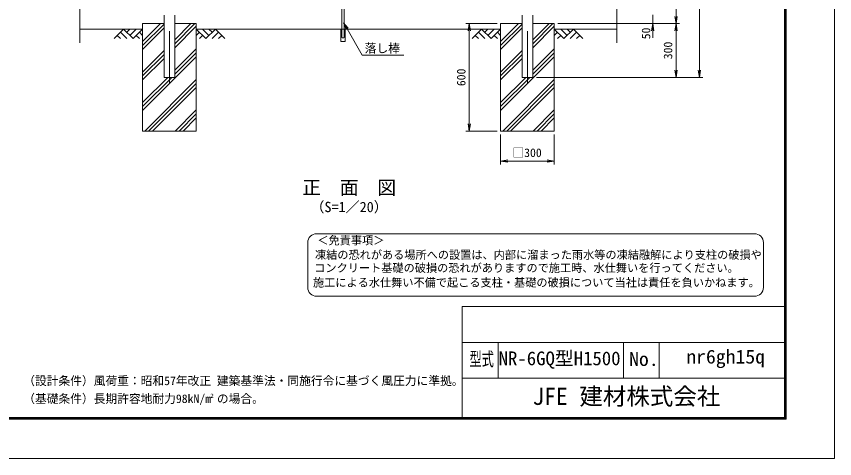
# Model space of a CAD drawing. Units: millimetres, scale not verified. Extents: x -4200 to 4200, y -2970 to 2970.
# Drawn here: x -371 to 4200, y -2970 to -498 of the extents above; entities that cross this region are included whole.
import ezdxf
from ezdxf.enums import TextEntityAlignment as Align

# ---------------------------------------------------------------- set-up
doc = ezdxf.new("R2010")
doc.units = ezdxf.units.MM
doc.header["$LTSCALE"] = 20
doc.linetypes.add('DASHED', pattern=[7.5, 6, -1.5])
doc.linetypes.add('USER1', pattern=[50.8, 31.75, -6.35, 6.35, -6.35])
for name, color, linetype, lineweight in [('0-0_D-TTL-TXT', 7, 'Continuous', 18), ('0-1_D-STR4', 7, 'Continuous', 9), ('0-2_D-BMK', 2, 'USER1', 13), ('0-3_D-STR1', 1, 'Continuous', 18), ('0-4_D-BGD', 7, 'Continuous', 9), ('0-5_D-DCR-HCH', 7, 'Continuous', 9), ('0-6_D-STR3', 3, 'Continuous', 13), ('0-7_0', 7, 'Continuous', 9), ('0-8_D-STR-DIM', 7, 'Continuous', 9), ('0-A_D-STR-TXT', 7, 'Continuous', 9), ('0-B_D-TTL', 7, 'Continuous', 9)]:
    doc.layers.add(name, color=color, linetype=linetype, lineweight=lineweight)
doc.styles.add('ＭＳ ゴシック', font='')
doc.styles.get('ＭＳ ゴシック').set_extended_font_data('MS Gothic')

# ---------------------------------------------------------------- blocks, each defined once
blk = doc.blocks.new('_Open')
at = {"layer": '0-7_0'}
blk.add_line((-20, 3.33), (0, 0), dxfattribs=at)
blk.add_lwpolyline([(-20, -3.33), (0, 0), (-20, 0)], dxfattribs=at)
blk = doc.blocks.new('MLeader5')
at = {"layer": '0-7_0'}
blk.add_line((1470.63, -571.08), (1456.41, -533.1), dxfattribs=at)
for points in [[(1482.18, -564.41), (1456.41, -533.1), (1476.41, -567.74)], [(1476.41, -567.74), (1561.35, -714.87), (1785.96, -714.87), (1793.16, -714.87)]]:
    blk.add_lwpolyline(points, dxfattribs=at)

msp = doc.modelspace()

# ---------------------------------------------------------------- linework, layer by layer
at = {"layer": '0-0_D-TTL-TXT', "color": 2}
for p, q in [((3752.43, -1712.7), (1306.88, -1712.7)), ((1256.88, -1762.7), (1256.88, -2012.7)), ((3802.43, -2012.7), (3802.43, -1762.7)), ((1306.88, -2062.7), (3752.43, -2062.7))]:
    msp.add_line(p, q, dxfattribs=at)
for centre, start, end in [((1306.88, -1762.7), 90, 180), ((3752.43, -1762.7), 0, 90), ((1306.88, -2012.7), 180, 270), ((3752.43, -2012.7), 270, 0)]:
    msp.add_arc(centre, 50, start, end, dxfattribs=at)
at = {"layer": '0-1_D-STR4'}
for p, q in [((334.22, -538.63), (334.22, -1138.63)), ((334.22, -538.63), (453.97, -538.63)), ((514.47, -538.63), (634.22, -538.63)), ((634.22, -538.63), (634.22, -1138.63)), ((2334.22, -538.63), (2334.22, -1138.63)), ((2453.97, -538.63), (2334.22, -538.63)), ((2634.22, -538.63), (2514.47, -538.63)), ((2634.22, -538.63), (2634.22, -1138.63)), ((334.22, -1138.63), (634.22, -1138.63)), ((2634.22, -1138.63), (2334.22, -1138.63))]:
    msp.add_line(p, q, dxfattribs=at)
at = {"layer": '0-2_D-BMK'}
for p, q in [((484.22, 1451.52), (484.22, -868.63)), ((2484.22, 1451.52), (2484.22, -868.63))]:
    msp.add_line(p, q, dxfattribs=at)
at = {"layer": '0-3_D-STR1'}
for p, q in [((453.97, -491.63), (453.97, -838.63)), ((514.47, -491.63), (514.47, -838.63)), ((2453.97, -491.63), (2453.97, -838.63)), ((2514.47, -491.63), (2514.47, -838.63)), ((514.47, -838.63), (453.97, -838.63)), ((2453.97, -838.63), (2514.47, -838.63))]:
    msp.add_line(p, q, dxfattribs=at)
at = {"layer": '0-4_D-BGD'}
for p, q in [((-15.78, -568.63), (334.22, -568.63)), ((634.22, -568.63), (2334.22, -568.63)), ((2984.22, -568.63), (2634.22, -568.63))]:
    msp.add_line(p, q, dxfattribs=at)
at = {"layer": '0-5_D-DCR-HCH'}
for p, q in [((334.22, -638.23), (433.82, -538.63)), ((334.22, -660.33), (453.97, -540.58)), ((514.47, -650.79), (626.62, -538.63)), ((514.47, -628.69), (604.52, -538.63)), ((2334.22, -638.23), (2433.82, -538.63)), ((2334.22, -660.33), (2453.97, -540.58)), ((2514.47, -650.79), (2626.62, -538.63)), ((2514.47, -628.69), (2604.52, -538.63)), ((227.79, -568.63), (174.58, -621.84)), ((210.05, -586.37), (245.69, -621.84)), ((227.79, -568.63), (281, -621.84)), ((245.44, -586.46), (263.27, -568.63)), ((263.27, -604.11), (298.74, -568.63)), ((281, -621.84), (334.22, -568.63)), ((316.48, -586.37), (334.22, -604.03)), ((334.22, -682.43), (453.97, -562.68)), ((514.47, -672.89), (634.22, -553.14)), ((687.43, -621.84), (634.22, -568.63)), ((651.95, -586.37), (634.22, -604.03)), ((705.16, -604.11), (669.69, -568.63)), ((740.64, -568.63), (687.43, -621.84)), ((722.9, -586.37), (705.16, -568.63)), ((758.38, -586.37), (722.74, -621.84)), ((740.64, -568.63), (793.85, -621.84)), ((2227.79, -568.63), (2174.58, -621.84)), ((2210.05, -586.37), (2245.69, -621.84)), ((2227.79, -568.63), (2281, -621.84)), ((2245.53, -586.37), (2263.27, -568.63)), ((2263.27, -604.11), (2298.74, -568.63)), ((2281, -621.84), (2334.22, -568.63)), ((2316.48, -586.37), (2334.22, -604.03)), ((2334.22, -682.43), (2453.97, -562.68)), ((2514.47, -672.89), (2634.22, -553.14)), ((2687.43, -621.84), (2634.22, -568.63)), ((2651.95, -586.37), (2634.22, -604.03)), ((2705.16, -604.11), (2669.69, -568.63)), ((2740.64, -568.63), (2687.43, -621.84)), ((2722.99, -586.46), (2705.16, -568.63)), ((2758.38, -586.37), (2722.74, -621.84)), ((2740.64, -568.63), (2793.85, -621.84)), ((192.32, -604.11), (210.14, -621.84)), ((298.74, -604.11), (316.56, -621.84)), ((669.69, -604.11), (651.87, -621.84)), ((776.11, -604.11), (758.3, -621.84)), ((2192.32, -604.11), (2210.14, -621.84)), ((2298.74, -604.11), (2316.56, -621.84)), ((2669.69, -604.11), (2651.87, -621.84)), ((2776.11, -604.11), (2758.3, -621.84)), ((514.47, -799.4), (634.22, -679.65)), ((2514.47, -799.4), (2634.22, -679.65)), ((334.22, -808.94), (453.97, -689.19)), ((334.22, -831.04), (453.97, -711.29)), ((334.22, -1023.84), (634.22, -723.84)), ((514.47, -821.5), (634.22, -701.75)), ((2334.22, -808.94), (2453.97, -689.19)), ((2334.22, -831.04), (2453.97, -711.29)), ((2334.22, -1023.84), (2634.22, -723.84)), ((2514.47, -821.5), (2634.22, -701.75)), ((334.22, -853.14), (453.97, -733.39)), ((2334.22, -853.14), (2453.97, -733.39)), ((334.22, -1001.75), (497.33, -838.63)), ((334.22, -979.65), (475.23, -838.63)), ((345.94, -1138.63), (634.22, -850.36)), ((2334.22, -1001.75), (2497.33, -838.63)), ((2334.22, -979.65), (2475.23, -838.63)), ((2345.94, -1138.63), (2634.22, -850.36)), ((368.04, -1138.63), (634.22, -872.46)), ((390.14, -1138.63), (634.22, -894.55)), ((2368.04, -1138.63), (2634.22, -872.46)), ((2390.14, -1138.63), (2634.22, -894.55)), ((516.65, -1138.63), (634.22, -1021.07)), ((538.75, -1138.63), (634.22, -1043.17)), ((2516.65, -1138.63), (2634.22, -1021.07)), ((2538.75, -1138.63), (2634.22, -1043.17)), ((560.85, -1138.63), (634.22, -1065.26)), ((2560.85, -1138.63), (2634.22, -1065.26))]:
    msp.add_line(p, q, dxfattribs=at)
at = {"layer": '0-6_D-STR3'}
for p, q in [((1447.57, -365.63), (1447.57, -568.63)), ((1459.57, -365.63), (1459.57, -568.63)), ((1466.07, -568.63), (1466.07, -638.63))]:
    msp.add_line(p, q, dxfattribs=at)
at = {"layer": '0-6_D-STR3', "linetype": 'DASHED'}
for p, q in [((1447.57, -614.15), (1447.57, -568.63)), ((1459.57, -614.13), (1459.57, -568.63)), ((1455.07, -618.63), (1452.07, -618.63))]:
    msp.add_line(p, q, dxfattribs=at)
at = {"layer": '0-6_D-STR3'}
msp.add_lwpolyline([(1441.07, -568.63), (1441.07, -638.63), (1466.07, -638.63)], dxfattribs=at)
at = {"layer": '0-6_D-STR3', "linetype": 'DASHED'}
for centre, start, end in [((1452.07, -614.13), 179.99999, 270.00049), ((1455.07, -614.13), 269.99951, 0.00001)]:
    msp.add_arc(centre, 4.5, start, end, dxfattribs=at)
at = {"layer": '0-8_D-STR-DIM'}
for p, q in [((3444.22, 1371.37), (3444.22, -798.63)), ((3314.22, 921.37), (3314.22, -498.63)), ((-15.78, 164.29), (-15.78, -645.94)), ((2984.22, 164.29), (2984.22, -645.94)), ((3184.22, -488.63), (3184.22, -538.63)), ((2314.22, -538.63), (2139, -538.63)), ((2654.22, -538.63), (3204.22, -538.63)), ((2654.22, -538.63), (3334.22, -538.63)), ((2674.22, -538.63), (3334.22, -538.63)), ((2159, -578.63), (2159, -1098.63)), ((3184.22, -578.63), (3184.22, -618.63)), ((3314.22, -578.63), (3314.22, -798.63)), ((2534.47, -838.63), (3334.22, -838.63)), ((2534.47, -838.63), (3464.22, -838.63)), ((2314.22, -1138.63), (2139, -1138.63)), ((2334.22, -1158.63), (2334.22, -1326.33)), ((2634.22, -1158.63), (2634.22, -1326.33)), ((2374.22, -1306.33), (2594.22, -1306.33))]:
    msp.add_line(p, q, dxfattribs=at)
at = {"layer": '0-B_D-TTL'}
for p, q in [((2120, -2120), (2120, -2740)), ((2120, -2120), (3920, -2120)), ((2120, -2320), (3920, -2320)), ((2320, -2320), (2320, -2520)), ((3020, -2320), (3020, -2520)), ((3220, -2320), (3220, -2520)), ((2120, -2520), (3920, -2520))]:
    msp.add_line(p, q, dxfattribs=at)
at = {"layer": '0-B_D-TTL', "color": 2, "lineweight": 18}
msp.add_lwpolyline([(-4200, 2970), (4200, 2970), (4200, -2970), (-4200, -2970)], close=True, dxfattribs=at)
at = {"layer": '0-B_D-TTL'}
for points in [[(-3930, 2750), (3930, 2750), (3930, -2750), (-3930, -2750)], [(-3927.5, 2747.5), (3927.5, 2747.5), (3927.5, -2747.5), (-3927.5, -2747.5)], [(-3925, 2745), (3925, 2745), (3925, -2745), (-3925, -2745)], [(-3922.5, 2742.5), (3922.5, 2742.5), (3922.5, -2742.5), (-3922.5, -2742.5)], [(-3920, 2740), (3920, 2740), (3920, -2740), (-3920, -2740)]]:
    msp.add_lwpolyline(points, close=True, dxfattribs=at)

# ---------------------------------------------------------------- block references
at = {"layer": '0-7_0'}
msp.add_blockref('MLeader5', (0, 0), dxfattribs=at)
at = {"layer": '0-8_D-STR-DIM', "xscale": 2, "yscale": 2}
for p, rotation in [((3314.22, -538.63), 270), ((2159, -538.63), 90), ((3184.22, -538.63), 90), ((3314.22, -538.63), 90), ((3314.22, -838.63), 270), ((3444.22, -838.63), 270), ((2159, -1138.63), 270), ((2334.22, -1306.33), 180)]:
    msp.add_blockref('_Open', p, dxfattribs=dict(at, rotation=rotation))
msp.add_blockref('_Open', (2634.22, -1306.33), dxfattribs=at)

# ---------------------------------------------------------------- texts
at = {"layer": '0-0_D-TTL-TXT', "style": 'ＭＳ ゴシック'}
for s, height, p in [('正\u3000面\u3000図', 76.98, (1225.9, -1516.31)), ('（S=1／20）', 57.77, (1271.38, -1609.5)), ('＜免責事項＞ \u3000\u3000', 45.75, (1310.58, -1786.88)), ('凍結の恐れがある場所への設置は、内部に溜まった雨水等の凍結融解により支柱の破損や', 45.75, (1297.06, -1867.37)), ('コンクリート基礎の破損の恐れがありますので施工時、水仕舞いを行ってください。', 45.75, (1292.95, -1940.8)), ('施工による水仕舞い不備で起こる支柱・基礎の破損について当社は責任を負いかねます。 ', 45.75, (1285.96, -2022.29)), ('NR-6GQ型H1500', 76.98, (2323.07, -2470.99)), ('（設計条件）風荷重：昭和57年改正 建築基準法・同施行令に基づく風圧力に準拠。', 48.09, (-332.45, -2573.6)), ('JFE 建材株式会社', 96.19, (2512.38, -2698.5)), ('（基礎条件）長期許容地耐力98kN/m の場合。', 48.09, (-332.45, -2673.6)), ('2', 24.05, (713.02, -2637.79))]:
    msp.add_text(s, height=height, dxfattribs=at).set_placement(p, align=Align.BOTTOM_LEFT)
for s, width, p in [('型式', 0.65, (2160.27, -2474.8)), ('No.', 1.05, (3052, -2474.8)), ('nr6gh15q', 1.05, (3371.33, -2461.47))]:
    msp.add_text(s, height=76.98, dxfattribs=dict(at, width=width)).set_placement(p, align=Align.BOTTOM_LEFT)
at = {"layer": '0-8_D-STR-DIM', "style": 'ＭＳ ゴシック'}
for s, p in [('50', (3184.75, -626.01)), ('300', (3307.47, -737.51)), ('600', (2152.25, -887.88))]:
    msp.add_text(s, height=48.09, rotation=90, dxfattribs=at).set_placement(p, align=Align.BOTTOM_LEFT)
msp.add_text('□300', height=48.09, dxfattribs=at).set_placement((2400.07, -1298.57), align=Align.BOTTOM_LEFT)
at = {"layer": '0-A_D-STR-TXT', "style": 'ＭＳ ゴシック'}
msp.add_text('落し棒', height=48.09, dxfattribs=at).set_placement((1575.14, -714.73), align=Align.BOTTOM_LEFT)

doc.saveas('drawing.dxf')
